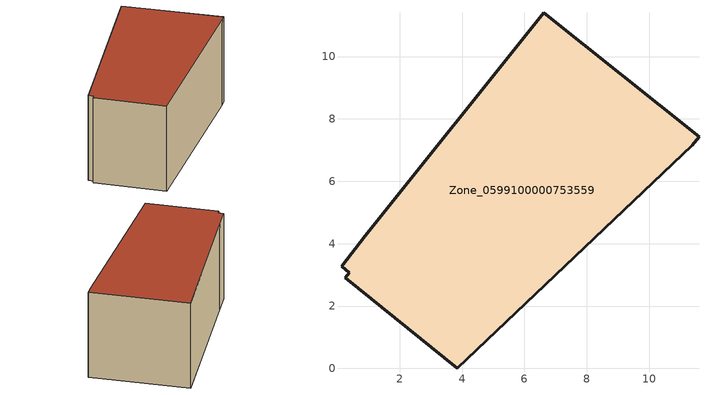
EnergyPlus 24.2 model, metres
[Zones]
Zone_0599100000753559
 floor ground (C_G): 0.14,3.28 0.89,4.26 6.62,11.41 11.6,7.43 11.38,7.16 3.84,0 0.25,2.9 0.38,3.07 z0.51
 wall outside (C_F): 11.6,7.43 6.62,11.41 0.89,4.26 0.14,3.28 0.38,3.07 0.25,2.9 3.84,0 11.38,7.16 11.6,7.43 z0.51:6.69
 roof outside (C_R): 0.89,4.26 0.14,3.28 0.38,3.07 0.25,2.9 3.84,0 11.38,7.16 11.6,7.43 6.62,11.41 z6.69
[BUILDING]
Pand.0599100000753559: North Axis=0; Terrain=City; Loads Convergence Tolerance Value=0.04; Temperature Convergence Tolerance Value=0.4; Solar Distribution=FullExterior; Maximum Number of Warmup Days=25; Minimum Number of Warmup Days=1
[Site:Location]
Rotterdam.The.Hague.AP_ZH_NLD Design_Conditions: Latitude=51.96; Longitude=4.45; Time Zone=1; Elevation=-4.5
[SITE:GROUNDTEMPERATURE:BUILDINGSURFACE]
18, 18, 18, 18, 18, 18, 18, 18, 18, 18, 18, 18
[MATERIAL] Thermal Absorptance=0.9; Solar Absorptance=0.7; Visible Absorptance=0.7
Name | Roughness | Thickness | Conductivity | Density | Specific Heat
G.TI.2006-2014 | MediumSmooth | 0.15 | 0.06 | 540 | 1210
F.TI.2006-2014 | Rough | 0.3 | 0.12 | 1920 | 840
R.TI.2006-2014 | MediumRough | 0.2 | 0.08 | 1500 | 1000
[CONSTRUCTION]
C_G: G.TI.2006-2014
C_F: F.TI.2006-2014
C_R: R.TI.2006-2014
[ZONE]
Zone_0599100000753559: Type=1; Multiplier=1; Ceiling Height=Autocalculate; Volume=Autocalculate; Floor Area=autocalculate; Part of Total Floor Area=Yes
[ZONEINFILTRATION:DESIGNFLOWRATE]
Infil_Zone_0599100000753559: Zone or ZoneList or Space or SpaceList=Zone_0599100000753559; Schedule=AlwaysOn; Design Flow Rate Calculation Method=Flow/Area; Flow Rate per Floor Area=0.0015; Constant Term Coefficient=1; Temperature Term Coefficient=0; Velocity Term Coefficient=0; Velocity Squared Term Coefficient=0
[HVACTEMPLATE:ZONE:IDEALLOADSAIRSYSTEM]
Zone_0599100000753559: Maximum Heating Supply Air Temperature=50; Minimum Cooling Supply Air Temperature=13; Maximum Heating Supply Air Humidity Ratio=0.0156; Minimum Cooling Supply Air Humidity Ratio=0.0077; Heating Limit=NoLimit; Cooling Limit=NoLimit; Dehumidification Control Type=ConstantSensibleHeatRatio; Cooling Sensible Heat Ratio=0.7; Dehumidification Setpoint=60; Humidification Control Type=None; Humidification Setpoint=30; Outdoor Air Method=None; Outdoor Air Flow Rate per Person=0.00944; Outdoor Air Flow Rate per Zone Floor Area=0; Outdoor Air Flow Rate per Zone=0; Demand Controlled Ventilation Type=None; Outdoor Air Economizer Type=NoEconomizer; Heat Recovery Type=None; Sensible Heat Recovery Effectiveness=0.7; Latent Heat Recovery Effectiveness=0.65
[ZONECONTROL:THERMOSTAT]
ThermostatControl_Zone_0599100000753559: Zone or ZoneList=Zone_0599100000753559; Control Type Schedule=DualSetpointControlType; Control 1=Thermostat_Zone_0599100000753559; Temperature Difference Between Cutout And Setpoint=0
[THERMOSTATSETPOINT:DUALSETPOINT]
Thermostat_Zone_0599100000753559: Heating Setpoint Temperature Schedule=HeatingSetpoint_Zone_0599100000753559; Cooling Setpoint Temperature Schedule=CoolingSetpoint_Zone_0599100000753559
[SCHEDULE:COMPACT]
HeatingSetpoint_Zone_0599100000753559: Through: 12/31, For: AllDays, Until: 24:00, 21
CoolingSetpoint_Zone_0599100000753559: Through: 12/31, For: AllDays, Until: 24:00, 24
DualSetpointControlType: Through: 12/31, For: AllDays, Until: 24:00, 4
AlwaysOn: Through: 12/31, For: AllDays, Until: 24:00, 1
